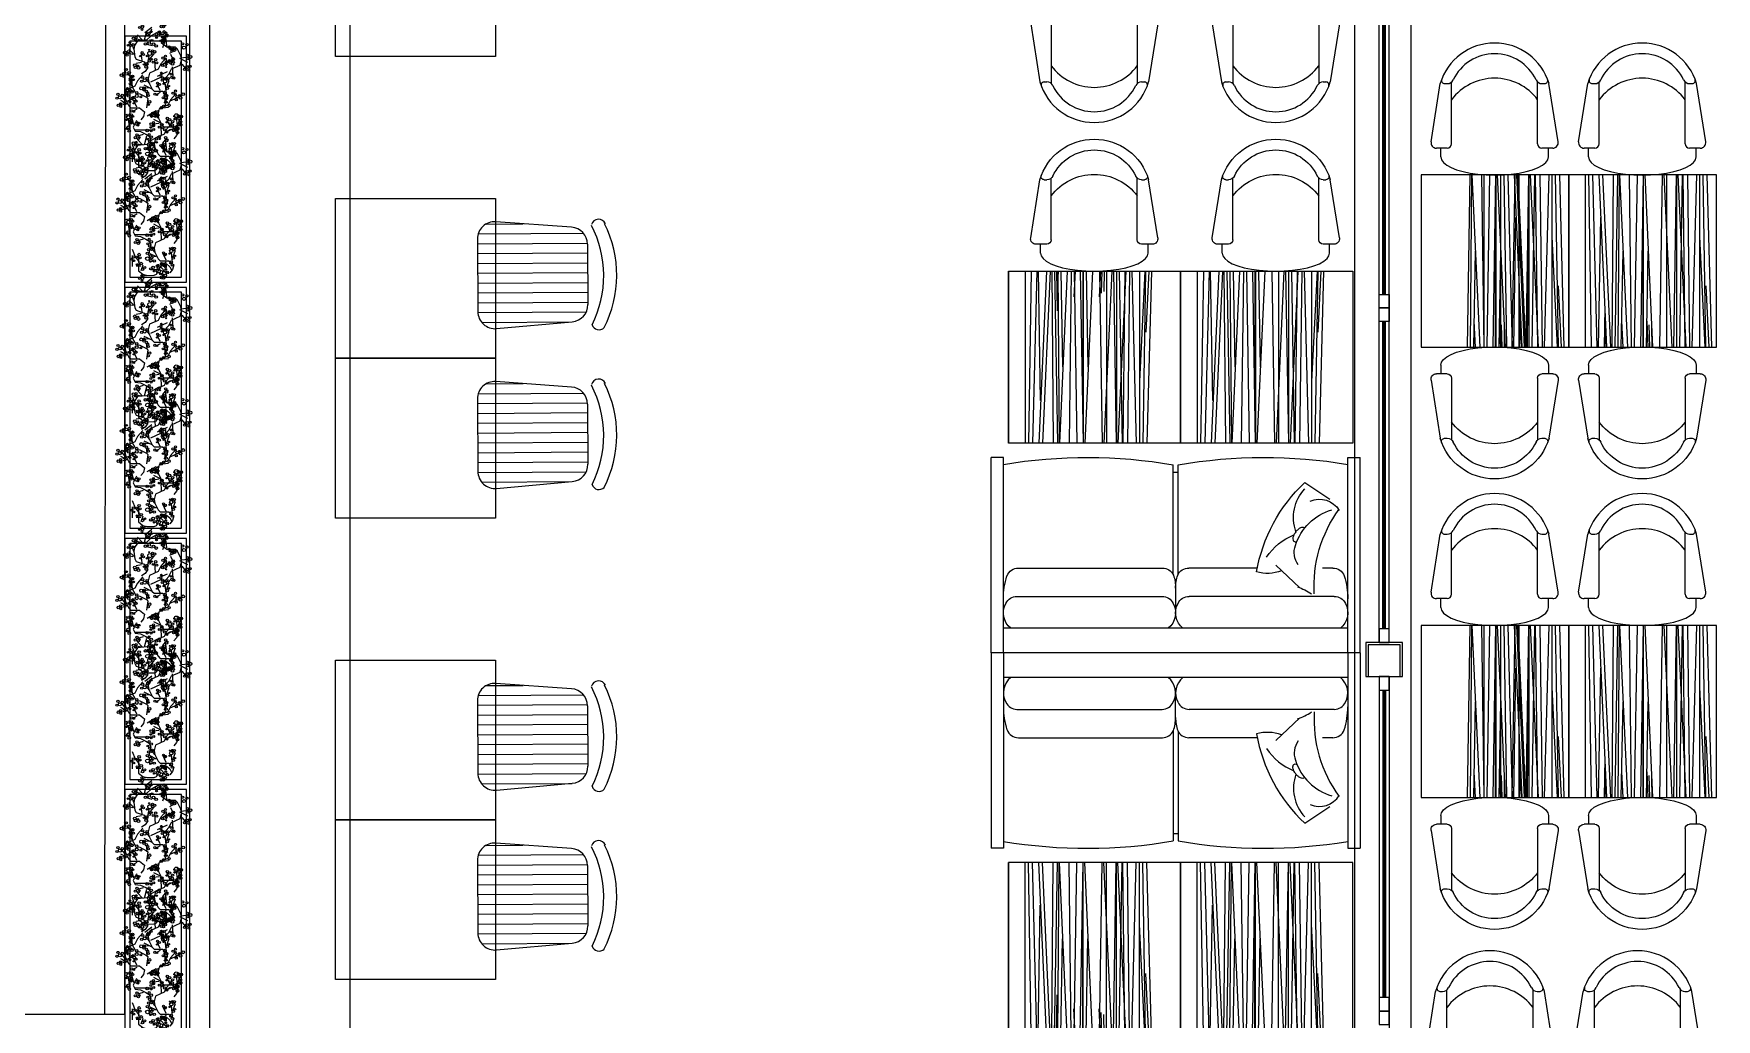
# Model space of a CAD drawing. Header units: millimetres. Extents: x 6517 to 10548, y -1828 to 1073.
# Drawn here: x 8269 to 8954, y 274 to 675 of the extents above; entities that cross this region are included whole.
import ezdxf

# ---------------------------------------------------------------- set-up
doc = ezdxf.new("R2010")
doc.units = ezdxf.units.MM
doc.layers.add('AHŞAP İNCE', color=7, linetype='Continuous', lineweight=9, true_color=0x433223)
for name, color, linetype in [('bougainvil', 7, 'Continuous'), ('Fitout_Tip_kesit$0$A_elev 5', 46, 'Continuous'), ('GOR020', 140, 'Continuous'), ('Kıtc-014 Elk Tes İşaretler', 1, 'Continuous'), ('S-HOLE', 136, 'Continuous')]:
    doc.layers.add(name, color=color, linetype=linetype)
doc.layers.add('TEFRIS', color=9, linetype='Continuous', lineweight=0)
doc.layers.add('TEFRIŞ', color=34, linetype='Continuous', lineweight=20)

# ---------------------------------------------------------------- blocks, each defined once
blk = doc.blocks.new('begonvil')
at = {"layer": 'bougainvil', "color": 106}
blk.add_line((14904.5, 22014.6), (14905.3, 22030.4), dxfattribs=at)
at = {"layer": 'bougainvil', "color": 232}
for points in [[(14842.5, 22058.9), (14842.1, 22065.2)], [(14837.9, 22049.1), (14835.8, 22053.4)], [(14848.2, 22059.2), (14852.6, 22062.5)], [(14907.4, 22053), (14895.4, 22052.2)], [(14821.2, 22045.7), (14831.2, 22046.4)], [(14862.7, 22031), (14859, 22040)], [(14873.8, 22044.4), (14863.8, 22043.7)], [(14870.7, 22038.8), (14864.1, 22036.2)], [(14872.5, 22038.7), (14874.6, 22034.5)], [(14884.9, 22043.7), (14881.3, 22042.1)], [(14886.2, 22045.4), (14886.5, 22040.1)], [(14892, 22027.8), (14891.3, 22036.7)], [(14895.2, 22036.1), (14891.5, 22033.4)], [(14903.7, 22046.2), (14895.7, 22043.1)], [(14905.8, 22046.1), (14908.4, 22041.1)], [(14931.8, 22046.8), (14921.8, 22046.2)], [(14928.7, 22041.2), (14922.1, 22038.6)], [(14939.8, 22040.7), (14933.6, 22035.2)], [(14940.6, 22043.3), (14936.8, 22034)], [(14950.2, 22039.7), (14955.1, 22037.7)], [(14951.2, 22037.8), (14951, 22033.9)], [(14825.2, 22025.5), (14820.2, 22021.2)], [(14825.2, 22024.2), (14823.8, 22019.1)], [(14843.3, 22024.1), (14836.2, 22023.8)], [(14845, 22023.4), (14845.6, 22018.7)], [(14864, 22030), (14859.6, 22026.7)], [(14876.1, 22026.9), (14871.4, 22026.5)], [(14921, 22031.5), (14917.3, 22028.7)], [(14925, 22032.4), (14925.4, 22026)], [(14931.9, 22020.2), (14936.8, 22018.2)], [(14832.9, 22017.4), (14828.6, 22016)], [(14854, 22009.8), (14850.4, 22008.2)], [(14857.8, 22013.7), (14854.1, 22010.4)], [(14855.3, 22011.5), (14855.6, 22006.2)], [(14870.8, 22015.4), (14867, 22010.3)], [(14869, 22012.3), (14871.7, 22008.7)], [(14877.9, 22007.2), (14873.5, 22003.9)], [(14884.5, 22017.4), (14877.9, 22014.8)], [(14881.6, 22007.9), (14881.9, 22002.6)], [(14886.3, 22017.3), (14888.4, 22013.1)], [(14899.6, 22013.9), (14892.4, 22012.5)], [(14904.3, 22010), (14894.2, 22009.4)], [(14932.9, 22018.3), (14932.7, 22014.4)]]:
    blk.add_lwpolyline(points, dxfattribs=at)
at = {"layer": 'bougainvil', "color": 106}
for points in [[(14843, 22057.4), (14846.9, 22064.3)], [(14861.7, 22042.4), (14856.7, 22047.4), (14852.1, 22049.9), (14849, 22057.8), (14844.3, 22059.1), (14840.8, 22058.8), (14834.7, 22056.1), (14832.9, 22054.5), (14832.5, 22046.8), (14828.7, 22042.3), (14824.7, 22043.7), (14821.9, 22046.2)], [(14848.3, 22040.3), (14844.6, 22049.3)], [(14850.1, 22050.5), (14858.3, 22050.7)], [(14874.3, 22052.5), (14879.3, 22047.5), (14883.9, 22044.9), (14887, 22037.1), (14891.7, 22035.7), (14895.2, 22036.1), (14901.2, 22038.7), (14903.1, 22040.4), (14903.5, 22048), (14907.2, 22052.6), (14911.3, 22051.2), (14914.1, 22048.7)], [(14880.4, 22047.3), (14876.8, 22056.3)], [(14901.1, 22053.3), (14893.5, 22056.5)], [(14907.7, 22042.5), (14903.3, 22053.3)], [(14926.5, 22047.1), (14920.2, 22049.8)], [(14818.4, 22039.7), (14821.6, 22033.3), (14825.1, 22029.4), (14825.5, 22021), (14829.5, 22018.2), (14832.9, 22017.4), (14839.5, 22017.9), (14841.8, 22018.9), (14844.6, 22026), (14849.6, 22029), (14853, 22026.4), (14854.9, 22023.1)], [(14826.5, 22045.5), (14832.8, 22042.8)], [(14842.1, 22045.4), (14847.1, 22040.5), (14851.7, 22037.9), (14854.8, 22030.1), (14859.5, 22028.7), (14863, 22029.1), (14869.1, 22031.7), (14870.9, 22033.4), (14871.3, 22041), (14875.1, 22045.5), (14879.1, 22044.1), (14881.9, 22041.6)], [(14852.5, 22035.7), (14844.3, 22035.5)], [(14854.4, 22046), (14858, 22036.9)], [(14868.5, 22044.7), (14862.2, 22047.3)], [(14884.7, 22042.8), (14876.4, 22042.6)], [(14892.5, 22026), (14888.3, 22034.5)], [(14899.5, 22037.6), (14896.2, 22031.9)], [(14900.1, 22047.9), (14905.1, 22042.9), (14909.7, 22040.3), (14912.8, 22032.5), (14917.5, 22031.1), (14921, 22031.5), (14927, 22034.1), (14928.9, 22035.8), (14929.3, 22043.4), (14933.1, 22047.9), (14937.1, 22046.5), (14939.9, 22044)], [(14910.5, 22038.1), (14902.3, 22038)], [(14917.4, 22011.4), (14924.1, 22013.8), (14928.4, 22016.8), (14936.8, 22016.2), (14940, 22019.9), (14941.2, 22023.2), (14941.4, 22029.8), (14940.7, 22032.1), (14934, 22035.8), (14931.6, 22041.1), (14934.6, 22044.2), (14938, 22045.7)], [(14937, 22035.5), (14936.4, 22027)], [(14938, 22037.3), (14943.7, 22037.5)], [(14825.1, 22027.1), (14817.3, 22029.6)], [(14848.1, 22028.4), (14838.4, 22031)], [(14855.9, 22024.1), (14861, 22019.1), (14865.6, 22016.5), (14868.7, 22008.7), (14873.4, 22007.3), (14876.9, 22007.7), (14882.9, 22010.3), (14884.7, 22012), (14885.1, 22019.6), (14888.9, 22024.1), (14893, 22022.8), (14895.8, 22020.3)], [(14856.1, 22015), (14859.5, 22013.6), (14864.2, 22013.4), (14872.1, 22017.1), (14872.8, 22020.6), (14876.1, 22026.3), (14877.3, 22027.4)], [(14869.1, 22031.8), (14865.3, 22024.9)], [(14877.3, 22027.4), (14885.5, 22025.8)], [(14896.2, 22016.4), (14901.9, 22013.2), (14905.5, 22014.8), (14906.3, 22019.4), (14908.9, 22024), (14910.8, 22026.9), (14914.4, 22028.4), (14918.5, 22027), (14921.4, 22026.3)], [(14909, 22021.8), (14910.5, 22015.8)], [(14925.3, 22032.9), (14922.1, 22027.2)], [(14837.4, 22017.4), (14832.5, 22013)], [(14837.5, 22016.1), (14836.1, 22010.9)], [(14866.4, 22014.3), (14858.1, 22014.2)], [(14880.1, 22005.1), (14875.8, 22015.9)], [(14881.2, 22009.2), (14877.9, 22003.4)], [(14932.8, 22010.9), (14923, 22011.4)], [(14931.8, 22016.9), (14923.6, 22016.7)]]:
    blk.add_lwpolyline(points, dxfattribs=at)
at = {"layer": 'bougainvil', "color": 222}
for points in [[(14838.8, 22049.7), (14846.7, 22052.8)], [(14830.8, 22033.9), (14829.3, 22028.7)], [(14843.2, 22030.3), (14838.1, 22034.9)], [(14899.9, 22036.4), (14900.3, 22031.1)], [(14930.5, 22041.1), (14932.6, 22036.9)], [(14829, 22032.7), (14825.1, 22032.4)], [(14867.8, 22029.3), (14868.1, 22024)], [(14941.2, 22023.2), (14942.1, 22018.7)], [(14944.2, 22027.5), (14948.7, 22021.1)], [(14945.7, 22027.4), (14951.7, 22025)]]:
    blk.add_lwpolyline(points, dxfattribs=at)
at = {"layer": 'bougainvil', "color": 7}
blk.add_lwpolyline([(14899, 22010.3), (14892.7, 22013)], dxfattribs=at)
at = {"layer": 'bougainvil', "color": 232}
for centre, radius in [((14831.3, 22064.7), 0.986), ((14833.8, 22061.9), 1.36), ((14840.6, 22064.7), 0.986), ((14843.8, 22064.7), 0.986), ((14851.2, 22063.6), 1.36), ((14821.6, 22047.8), 0.636), ((14830.3, 22060.9), 0.986), ((14832.4, 22048.6), 1.03), ((14833.3, 22051.1), 0.899), ((14834.2, 22049.3), 0.623), ((14836.3, 22051.1), 0.986), ((14856.6, 22049.2), 0.822), ((14859.5, 22050), 1.14), ((14860.2, 22051.4), 0.986), ((14871.9, 22052.4), 0.986), ((14873.6, 22050.1), 0.986), ((14875, 22059.1), 1.28), ((14874.7, 22052), 0.986), ((14875.9, 22055.8), 0.748), ((14876.9, 22053.6), 1.08), ((14878, 22056.6), 1.23), ((14879.8, 22052.7), 0.898), ((14893.9, 22052), 1.81), ((14894.1, 22053.8), 1.08), ((14894.6, 22056.2), 1.27), ((14894.2, 22050.2), 0.568), ((14896.5, 22054.7), 1.4), ((14896.7, 22050.4), 0.748), ((14899, 22048.4), 0.986), ((14899.5, 22055.8), 0.763), ((14901.8, 22053.9), 1.21), ((14902.1, 22055.2), 1.28), ((14901.8, 22048.1), 0.986), ((14903, 22051.8), 0.748), ((14904.1, 22049.7), 1.08), ((14906.9, 22048.8), 0.898), ((14906.9, 22050.5), 0.763), ((14908.9, 22052.3), 1.2), ((14918.5, 22049.2), 0.882), ((14919.8, 22048.1), 0.974), ((14925.2, 22049.2), 0.636), ((14927.1, 22047.6), 1.01), ((14818.8, 22040.9), 1.03), ((14819.9, 22046.3), 0.997), ((14822.6, 22047), 1.07), ((14825.9, 22045), 1.01), ((14825.8, 22034), 0.822), ((14826.7, 22041.8), 0.882), ((14827.1, 22043.5), 0.748), ((14843.1, 22036.2), 1.14), ((14842.6, 22032.8), 0.636), ((14845.2, 22033.9), 0.822), ((14846, 22037.1), 0.822), ((14847.8, 22044.2), 1.51), ((14848.6, 22042.2), 0.974), ((14850.2, 22045.3), 0.394), ((14855.1, 22040.7), 0.748), ((14857.4, 22040), 0.899), ((14859.3, 22041.3), 0.822), ((14860.1, 22045), 0.748), ((14860.2, 22042.9), 0.822), ((14860.5, 22046.7), 0.882), ((14860.3, 22042.5), 0.394), ((14861.6, 22041), 0.822), ((14862.6, 22043.6), 1.51), ((14864, 22036.8), 0.836), ((14864.9, 22042.3), 0.623), ((14865.2, 22038.5), 0.899), ((14866.9, 22036.2), 0.514), ((14867.2, 22046.8), 0.636), ((14869.1, 22045.2), 1.01), ((14873.7, 22033.9), 1.01), ((14874.3, 22035.9), 0.705), ((14877.3, 22041), 0.822), ((14884.3, 22046), 1.14), ((14884.8, 22041), 0.822), ((14886.2, 22039), 1.14), ((14889.2, 22035.8), 0.822), ((14890.4, 22033.4), 0.822), ((14891.3, 22034.2), 0.822), ((14892.7, 22032.4), 1.14), ((14892.4, 22035.9), 0.822), ((14893.6, 22033.5), 0.822), ((14895.6, 22043.9), 1), ((14897, 22045.9), 1.08), ((14899.1, 22043.1), 0.617), ((14900.7, 22046.1), 0.986), ((14901.1, 22038.7), 1.14), ((14903.2, 22036.4), 0.822), ((14904, 22039.5), 0.822), ((14905.8, 22041), 1.01), ((14908, 22042.8), 0.846), ((14918.2, 22044.9), 0.394), ((14920.6, 22046.1), 1.51), ((14922.9, 22044.7), 0.623), ((14930.4, 22045.6), 1.07), ((14931.3, 22044.8), 0.636), ((14932.7, 22033.9), 0.748), ((14933.1, 22046.3), 0.997), ((14933.4, 22033), 1.06), ((14935.2, 22033.9), 1.17), ((14937.8, 22033.7), 1.81), ((14939.5, 22041.6), 1.21), ((14940.5, 22035.5), 0.748), ((14942.1, 22039.6), 1.21), ((14942, 22037.8), 0.846), ((14943.8, 22036.2), 1.21), ((14944.2, 22038), 1.06), ((14948.8, 22038.3), 1.14), ((14949.5, 22034.8), 0.822), ((14953.5, 22036.6), 0.822), ((14956, 22037), 1.14), ((14822.6, 22020), 0.822), ((14823.2, 22017.6), 1.14), ((14825.1, 22019.2), 0.822), ((14834.2, 22030.9), 0.473), ((14836.1, 22024.6), 1), ((14838, 22025.6), 0.899), ((14839.4, 22028.8), 0.748), ((14839.2, 22022.7), 0.617), ((14843.9, 22030.6), 1.01), ((14846.4, 22028), 1.28), ((14847.1, 22017.6), 1.21), ((14846.8, 22025.7), 0.636), ((14847.9, 22020), 0.846), ((14849, 22027.5), 1.2), ((14849, 22018), 1.06), ((14849.6, 22020.6), 1.21), ((14858.3, 22024), 0.986), ((14859.3, 22027.8), 0.986), ((14861, 22025.6), 1.36), ((14861.6, 22022.9), 0.986), ((14871.6, 22017.9), 1.14), ((14872.4, 22027.7), 0.822), ((14874.5, 22017.8), 1.28), ((14898.6, 22018.8), 0.822), ((14911.3, 22018.2), 0.822), ((14913.2, 22025.7), 0.822), ((14915.2, 22027.2), 0.986), ((14917.1, 22029.6), 0.822), ((14917.9, 22028.8), 1.36), ((14918.5, 22026.1), 0.986), ((14922.4, 22017.4), 1.14), ((14930.5, 22018.8), 1.14), ((14934.4, 22029.3), 1.08), ((14934.2, 22021.9), 0.822), ((14935.6, 22019.9), 1.14), ((14935.6, 22027.1), 1), ((14937.9, 22030), 0.617), ((14826.8, 22014.2), 0.822), ((14828.6, 22016.9), 0.822), ((14829.3, 22014.7), 1.14), ((14850.5, 22010), 0.822), ((14853.5, 22012.1), 1.14), ((14853.9, 22007.1), 0.822), ((14855.3, 22005.1), 1.14), ((14856.9, 22014.9), 1.14), ((14856.6, 22007.2), 0.822), ((14859.9, 22015.7), 0.822), ((14863.5, 22012.5), 0.822), ((14867.3, 22009.8), 0.822), ((14869.1, 22009.4), 1.36), ((14870.9, 22013.8), 0.986), ((14871.5, 22011.1), 0.986), ((14873.1, 22008.8), 0.986), ((14874.2, 22010.7), 0.986), ((14876.5, 22012.3), 1.08), ((14879.3, 22011.4), 0.898), ((14880.8, 22014.8), 0.514), ((14887.5, 22012.6), 1.01), ((14888.1, 22014.5), 0.705), ((14890.6, 22010.7), 0.748), ((14890.9, 22012.4), 0.882), ((14890.7, 22008.2), 0.394), ((14892.4, 22013.5), 0.822), ((14895.3, 22007.9), 0.623), ((14897.2, 22011.8), 0.822), ((14898.1, 22011.2), 1.21), ((14898, 22016.6), 0.822), ((14899.1, 22016.3), 1.36), ((14900.4, 22017.4), 0.822), ((14902, 22008.7), 1.28), ((14903.1, 22007.8), 0.763), ((14905.2, 22009.6), 1.2), ((14909.1, 22016.3), 0.986), ((14911.5, 22014.6), 0.986), ((14912.3, 22017.3), 0.986), ((14924.2, 22012.5), 1.03), ((14926, 22010.7), 0.899), ((14927.7, 22012.5), 0.748), ((14931.2, 22015.2), 0.822)]:
    blk.add_circle(centre, radius, dxfattribs=at)
at = {"layer": 'bougainvil', "color": 222}
for centre, radius in [((14842.2, 22067.2), 1.36), ((14850.6, 22066.3), 0.986), ((14853.9, 22065.2), 0.986), ((14843.4, 22051.8), 1.28), ((14843.3, 22052), 0.74), ((14844.3, 22048.5), 0.748), ((14845.4, 22050), 1.08), ((14846.4, 22049.3), 1.23), ((14847.6, 22051.1), 1.2), ((14852.9, 22061.4), 0.986), ((14820.5, 22038.1), 1.07), ((14820.7, 22041), 0.623), ((14823.6, 22038), 0.748), ((14829.2, 22035), 1.14), ((14830.9, 22037.3), 1.07), ((14835.1, 22033.8), 0.898), ((14836.1, 22035.6), 1.06), ((14837.2, 22033.9), 1.17), ((14840.4, 22045.1), 0.986), ((14842, 22042.8), 0.986), ((14843.1, 22044.8), 0.986), ((14845.4, 22046.4), 1.08), ((14845.8, 22045.5), 0.748), ((14847.5, 22045.5), 0.748), ((14872.4, 22043.1), 1.07), ((14873.4, 22042.3), 0.636), ((14875.1, 22043.9), 0.997), ((14875.3, 22043.3), 1.14), ((14878.2, 22044.1), 0.822), ((14881.4, 22043.9), 0.822), ((14918.1, 22047.4), 0.748), ((14921.9, 22039.2), 0.836), ((14923.2, 22040.9), 0.899), ((14924, 22040.6), 0.617), ((14931.8, 22037.3), 1.28), ((14932.1, 22037.9), 1.21), ((14933.2, 22039.5), 1.28), ((14933, 22040.4), 0.997), ((14932.8, 22040.3), 0.846), ((14934.5, 22040.2), 0.763), ((14936.8, 22040.4), 0.763), ((14828.1, 22030.2), 0.822), ((14828.7, 22027.8), 1.14), ((14837.3, 22031.3), 1.81), ((14867.9, 22022.1), 1.36), ((14867.9, 22024.6), 1.18), ((14869.4, 22024.6), 0.986), ((14870.7, 22026.6), 0.986), ((14874.5, 22028.2), 0.822), ((14875.4, 22021.5), 0.822), ((14880.3, 22029), 1.14), ((14882.7, 22027.9), 0.822), ((14890.4, 22031.1), 0.822), ((14893, 22030.1), 1.14), ((14893.2, 22030.2), 0.822), ((14898.8, 22031.5), 0.822), ((14900.2, 22029.4), 1.14), ((14901.5, 22031.5), 0.822), ((14901.8, 22031.2), 0.822), ((14903, 22028.8), 0.822), ((14905, 22031.3), 0.822), ((14905.6, 22025.5), 1.14), ((14906.2, 22028.9), 0.822), ((14909.2, 22027.1), 0.822), ((14911.6, 22028.8), 1.14), ((14921.7, 22024.8), 0.986), ((14922.8, 22026.8), 0.986), ((14924.4, 22027.6), 1.18), ((14925.8, 22028.4), 1.08), ((14926.4, 22024.6), 1.63), ((14928.2, 22027.6), 1.18), ((14928.7, 22030.6), 0.986), ((14929.1, 22027), 0.568), ((14941.2, 22018.8), 0.822), ((14943.5, 22019.3), 1.14), ((14945.7, 22018.8), 0.822), ((14948, 22026.9), 0.822), ((14949.4, 22024.8), 1.14), ((14950.4, 22023.7), 0.986), ((14829.1, 22012.4), 0.822), ((14834.7, 22012.3), 0.986), ((14835.5, 22009.4), 1.36), ((14837.7, 22011.2), 0.986), ((14873.2, 22005), 0.986), ((14874.9, 22002.8), 1.36), ((14875.4, 22014.5), 0.748), ((14877.5, 22015.3), 1.23), ((14879, 22016.6), 1), ((14879, 22017.1), 0.899), ((14880.5, 22003.1), 0.822), ((14883.1, 22003.1), 0.822), ((14943.7, 22016.7), 0.822), ((14872.2, 22001.2), 0.986), ((14875.5, 22000.1), 0.986), ((14881.9, 22001), 1.14)]:
    blk.add_circle(centre, radius, dxfattribs=at)
at = {"layer": 'bougainvil', "color": 7}
for centre, radius in [((14833.5, 22051.5), 0.986), ((14834.6, 22053.5), 0.986), ((14834.7, 22050.9), 0.846), ((14835.4, 22053.3), 1.21), ((14905.1, 22052.6), 1.23), ((14905.7, 22051.4), 1.28), ((14827.8, 22043.4), 0.636), ((14861.8, 22045.7), 0.974), ((14859, 22012.6), 0.822), ((14860.1, 22012.7), 0.822), ((14872.3, 22008.8), 0.986), ((14892.2, 22011.3), 0.974), ((14893, 22009.3), 1.51), ((14893.9, 22011.7), 0.822), ((14897.7, 22012.4), 0.636)]:
    blk.add_circle(centre, radius, dxfattribs=at)
at = {"layer": 'bougainvil', "color": 106}
for centre in [(14925.3, 22018.3), (14924.5, 22015.1)]:
    blk.add_circle(centre, 0.822, dxfattribs=at)
blk = doc.blocks.new('*X25')
at = {"color": 0}
for p, q in [((-24, -24.4), (-24, 18.42)), ((-20, -24.73), (-20, 20.05)), ((-16, -24.73), (-16, 20.06)), ((-12, -24.73), (-12, 20.06)), ((-8, -24.73), (-8, 20.06)), ((-4, -24.73), (-4, 20.06)), ((0, -24.73), (0, 20.06)), ((4, -24.73), (4, 20.06)), ((8, -24.72), (8, 19.4)), ((12, -23.17), (12, 13.54)), ((-28, -21.14), (-28, -6.05))]:
    blk.add_line(p, q, dxfattribs=at)
blk = doc.blocks.new('S2')
at = {"layer": 'TEFRIŞ'}
for p, q in [((-12.35, 44.79), (12.16, 44.79)), ((-19.33, 38.34), (-21.72, 7.54)), ((21.71, 7.58), (19.14, 38.38)), ((-14.74, 0), (14.74, 0))]:
    blk.add_line(p, q, dxfattribs=at)
for centre, radius, start, end in [((0.09, 10.21), 46.39, 62.35668, 116.53896), ((-19.44, 49.33), 3.04, 113.11379, 252.94688), ((0.19, 7.04), 44.27, 62.82318, 117.17682), ((19.52, 49.24), 2.95, 287.59792, 44.6483), ((-12.35, 37.79), 7, 90, 175.55703), ((12.16, 37.79), 7, 4.78321, 90), ((-14.74, 7), 7, 175.55703, 270), ((14.74, 7), 7, 270, 4.78321)]:
    blk.add_arc(centre, radius, start, end, dxfattribs=at)
blk.add_blockref('*X25', (7.15, 24.73), dxfattribs=at)
blk = doc.blocks.new('dh')
at = {"color": 251}
for p, q in [((687470.71, -112981.58), (687466.33, -112981.58)), ((687468.08, -112978.01), (687468.08, -112981.58)), ((687513.58, -112981.58), (687509.21, -112981.58)), ((687511.83, -112978.01), (687511.83, -112981.58)), ((687544.54, -112981.58), (687540.16, -112981.58)), ((687541.91, -112978.01), (687541.91, -112981.58)), ((687587.41, -112981.58), (687583.04, -112981.58)), ((687585.66, -112978.01), (687585.66, -112981.58)), ((687464.12, -112984.17), (687467.85, -113007.83)), ((687472.46, -112983.33), (687472.46, -113008.49)), ((687507.46, -112983.33), (687507.46, -113008.49)), ((687515.8, -112984.17), (687512.07, -113007.83)), ((687537.95, -112984.17), (687541.68, -113007.83)), ((687546.29, -112983.33), (687546.29, -113008.49)), ((687581.29, -112983.33), (687581.29, -113008.49)), ((687469.6, -113007.83), (687470.71, -113007.83)), ((687509.21, -113007.83), (687510.32, -113007.83)), ((687543.43, -113007.83), (687544.54, -113007.83)), ((687583.04, -113007.83), (687584.15, -113007.83))]:
    blk.add_line(p, q, dxfattribs=at)
blk.add_line((687589.63, -112984.17), (687585.9, -113007.83))
for points in [[(687468.08, -112978.01), (687468.35, -112976.86), (687469.15, -112975.73), (687470.47, -112974.66), (687472.26, -112973.68), (687474.49, -112972.8), (687477.1, -112972.05), (687480.03, -112971.44), (687483.2, -112971), (687486.54, -112970.73), (687489.96, -112970.64), (687493.38, -112970.73), (687496.72, -112971), (687499.89, -112971.44), (687502.82, -112972.05), (687505.43, -112972.8), (687507.66, -112973.68), (687509.45, -112974.66), (687510.76, -112975.73), (687511.56, -112976.86), (687511.83, -112978.01)], [(687541.91, -112978.01), (687542.18, -112976.86), (687542.98, -112975.73), (687544.3, -112974.66), (687546.09, -112973.68), (687548.32, -112972.8), (687550.93, -112972.05), (687553.86, -112971.44), (687557.03, -112971), (687560.37, -112970.73), (687563.79, -112970.64), (687567.21, -112970.73), (687570.55, -112971), (687573.72, -112971.44), (687576.65, -112972.05), (687579.26, -112972.8), (687581.49, -112973.68), (687583.28, -112974.66), (687584.59, -112975.73), (687585.39, -112976.86), (687585.66, -112978.01)]]:
    blk.add_lwpolyline(points, dxfattribs=at)
for centre, radius, start, end in [((687466.33, -112983.82), 2.24, 90, 188.95887), ((687470.71, -112983.33), 1.75, 0, 90), ((687509.21, -112983.33), 1.75, 90, 180), ((687513.58, -112983.82), 2.24, 351.04113, 90), ((687540.16, -112983.82), 2.24, 90, 188.95887), ((687544.54, -112983.33), 1.75, 0, 90), ((687583.04, -112983.33), 1.75, 90, 180), ((687489.96, -112988.14), 21.88, 216.8699, 323.1301), ((687563.79, -112988.14), 21.88, 216.8699, 323.1301), ((687489.96, -113001.26), 23.07, 196.53027, 343.46973), ((687469.6, -113009.08), 1.25, 90, 201.00184), ((687470.71, -113010.48), 2.65, 25.57811, 90), ((687489.96, -113001.26), 18.69, 205.57811, 334.42189), ((687509.21, -113010.48), 2.65, 90, 154.42189), ((687510.32, -113009.08), 1.25, 338.99816, 90), ((687563.79, -113001.26), 23.07, 196.53027, 343.46973), ((687543.43, -113009.08), 1.25, 90, 201.00184), ((687544.54, -113010.48), 2.65, 25.57811, 90), ((687563.79, -113001.26), 18.69, 205.57811, 334.42189), ((687583.04, -113010.48), 2.65, 90, 154.42189), ((687584.15, -113009.08), 1.25, 338.99816, 90)]:
    blk.add_arc(centre, radius, start, end, dxfattribs=at)
blk.add_arc((687587.41, -112983.82), 2.24, 351.04113, 90)
at = {"layer": 'AHŞAP İNCE'}
for p, q in [((687461.83, -112970.68), (687461.83, -112900.68)), ((687464.32, -112970.68), (687463.19, -112900.68)), ((687466.66, -112970.68), (687464.88, -112900.68)), ((687470.6, -112970.68), (687467.43, -112900.68)), ((687472.1, -112970.68), (687468.93, -112900.68)), ((687472.68, -112970.68), (687473.28, -112900.68)), ((687473.86, -112970.68), (687475.03, -112900.68)), ((687475.09, -112970.68), (687475.69, -112900.68)), ((687479, -112970.68), (687475.83, -112900.68)), ((687480.6, -112970.68), (687479.7, -112900.68)), ((687481.82, -112970.68), (687482.94, -112900.68)), ((687484.29, -112970.68), (687485.42, -112900.68)), ((687485.49, -112970.68), (687485.49, -112900.68)), ((687489.28, -112970.68), (687486.11, -112900.68)), ((687492.09, -112970.68), (687493.22, -112900.68)), ((687497.08, -112970.68), (687493.91, -112900.68)), ((687494.89, -112970.68), (687494.89, -112900.68)), ((687497.74, -112970.68), (687498.87, -112900.68)), ((687498.94, -112970.68), (687498.94, -112900.68)), ((687502.73, -112970.68), (687499.56, -112900.68)), ((687500.15, -112970.68), (687501.28, -112900.68)), ((687502.44, -112970.68), (687501.54, -112900.68)), ((687504.32, -112970.68), (687503.42, -112900.68)), ((687505.26, -112970.68), (687507.05, -112900.68)), ((687508.33, -112970.68), (687508.33, -112900.68)), ((687510.83, -112970.68), (687509.69, -112900.68)), ((687513.17, -112970.68), (687511.39, -112900.68)), ((687531.83, -112970.68), (687531.83, -112900.68)), ((687534.32, -112970.68), (687533.19, -112900.68)), ((687536.66, -112970.68), (687534.88, -112900.68)), ((687540.6, -112970.68), (687537.43, -112900.68)), ((687542.1, -112970.68), (687538.93, -112900.68)), ((687542.68, -112970.68), (687543.28, -112900.68)), ((687543.86, -112970.68), (687545.03, -112900.68)), ((687545.09, -112970.68), (687545.69, -112900.68)), ((687549, -112970.68), (687545.83, -112900.68)), ((687550.6, -112970.68), (687549.7, -112900.68)), ((687551.82, -112970.68), (687552.94, -112900.68)), ((687554.29, -112970.68), (687555.42, -112900.68)), ((687555.49, -112970.68), (687555.49, -112900.68)), ((687559.28, -112970.68), (687556.11, -112900.68)), ((687562.09, -112970.68), (687563.22, -112900.68)), ((687567.08, -112970.68), (687563.91, -112900.68)), ((687564.89, -112970.68), (687564.89, -112900.68)), ((687567.74, -112970.68), (687568.87, -112900.68)), ((687568.94, -112970.68), (687568.94, -112900.68)), ((687572.73, -112970.68), (687569.56, -112900.68)), ((687570.15, -112970.68), (687571.28, -112900.68)), ((687572.44, -112970.68), (687571.54, -112900.68)), ((687574.32, -112970.68), (687573.42, -112900.68)), ((687575.26, -112970.68), (687577.05, -112900.68)), ((687578.33, -112970.68), (687578.33, -112900.68)), ((687580.83, -112970.68), (687579.69, -112900.68)), ((687583.17, -112970.68), (687581.39, -112900.68)), ((687467.12, -112970.68), (687468.03, -112918.01)), ((687485.31, -112970.68), (687485.31, -112915.31)), ((687537.12, -112970.68), (687538.03, -112918.01)), ((687555.31, -112970.68), (687555.31, -112915.31)), ((687510.53, -112970.68), (687508.33, -112925.74)), ((687580.53, -112970.68), (687578.33, -112925.74)), ((687476.43, -112970.68), (687477.1, -112931.71)), ((687486.7, -112970.68), (687487.38, -112931.71)), ((687546.43, -112970.68), (687547.1, -112931.71)), ((687556.7, -112970.68), (687557.38, -112931.71)), ((687512.1, -112970.68), (687510.89, -112945.81)), ((687582.1, -112970.68), (687580.89, -112945.81)), ((687474.57, -112970.68), (687474.85, -112954.48)), ((687475.26, -112970.68), (687474.75, -112960.21)), ((687482.17, -112970.68), (687481.66, -112960.21)), ((687492.44, -112970.68), (687491.93, -112960.21)), ((687493, -112970.68), (687492.75, -112961.69)), ((687494.04, -112970.68), (687493.92, -112962.41))]:
    blk.add_line(p, q, dxfattribs=at)
at = {"layer": 'S-HOLE', "color": 45}
blk.add_line((687455.06, -112970.68), (687455.06, -112900.68), dxfattribs=at)
at = {"layer": 'TEFRIS', "color": 251}
for p, q in [((687598.04, -112815.37), (687448.04, -112815.37)), ((687448.04, -112815.37), (687448.04, -112894.87)), ((687453.04, -112815.37), (687453.04, -112825.37)), ((687593.04, -112815.37), (687593.04, -112825.37)), ((687598.04, -112815.37), (687598.04, -112894.87)), ((687593.04, -112825.37), (687453.04, -112825.37)), ((687453.04, -112825.37), (687453.04, -112894.87)), ((687593.04, -112825.37), (687593.04, -112876.5)), ((687523.04, -112841.71), (687523.04, -112831.1)), ((687458.54, -112838.35), (687517.53, -112838.35)), ((687587.53, -112838.35), (687528.54, -112838.35)), ((687563.73, -112851.06), (687573.56, -112841.76)), ((687459.15, -112849.87), (687517.65, -112849.87)), ((687522.04, -112847.28), (687522.04, -112891.87)), ((687524.04, -112847.28), (687524.04, -112891.87)), ((687556.22, -112849.87), (687528.42, -112849.87)), ((687586.93, -112849.87), (687582.69, -112849.87)), ((687575.54, -112884.67), (687585.69, -112877.86)), ((687593.04, -112876.5), (687593.04, -112894.87)), ((687522.04, -112888.87), (687524.04, -112888.87)), ((687453.04, -112894.87), (687448.04, -112894.87)), ((687593.04, -112894.87), (687598.04, -112894.87))]:
    blk.add_line(p, q, dxfattribs=at)
for points in [[(687571.86, -112864.54, -0.050626), (687571.12, -112863.35, -0.064466), (687570.76, -112862.3, -0.103979), (687570.77, -112861.27, -0.175914), (687571.1, -112860.75, -0.175914), (687571.69, -112860.56, -0.068381), (687572.36, -112860.68, -0.064466)], [(687575.48, -112866.1, -0.053245), (687575.34, -112866.23, -0.175914), (687574.75, -112866.42, -0.103979), (687573.76, -112866.17, -0.064466), (687572.83, -112865.56, -0.050626), (687571.86, -112864.54, -0.050626)]]:
    blk.add_lwpolyline(points, format="xyb", dxfattribs=at)
for centre, radius, start, end in [((687461.09, -112831.63), 8.05, 128.89706, 208.58885), ((687514.98, -112831.63), 8.05, 331.41115, 51.10294), ((687531.09, -112831.63), 8.05, 128.89706, 208.58885), ((687584.98, -112831.63), 8.05, 331.41115, 51.10294), ((687483.32, -112837.42), 30.29, 179.87316, 197.79434), ((687458.54, -112833.35), 5, 205.32353, 270), ((687517.53, -112833.35), 5, 270, 334.67647), ((687528.54, -112833.35), 5, 205.32353, 270), ((687563.03, -112816.03), 27.9, 290.06325, 303.05891), ((687632.77, -112842.41), 53.46, 176.70496, 215.90238), ((687587.53, -112833.35), 5, 270, 334.67647), ((687562.75, -112837.42), 30.29, 342.20566, 0.12684), ((687505.86, -112841.62), 17.18, 341.74355, 359.729), ((687540.22, -112841.62), 17.18, 180.271, 198.25645), ((687459.15, -112844.87), 5, 201.15442, 270), ((687517.65, -112844.87), 5, 270, 334.70875), ((687528.42, -112844.87), 5, 205.29125, 270), ((687560.31, -112863.93), 16.24, 69.31171, 105.68655), ((687620.56, -112836.92), 65.63, 189.97187, 226.68989), ((687579.34, -112856.12), 8.11, 142.62101, 201.15008), ((687586.93, -112844.87), 5, 270, 338.84558), ((687579.93, -112841.2), 23.82, 213.30534, 248.2808), ((687592.53, -112852.66), 21.71, 197.10509, 254.01361), ((687587.89, -112870.44), 16.94, 160.08559, 223.45749), ((687581.45, -112868.27), 9.59, 246.8641, 328.07783), ((687487.04, -112689.2), 205.67, 260.48441, 279.79818), ((687559.04, -112689.2), 205.67, 260.20182, 279.51559)]:
    blk.add_arc(centre, radius, start, end, dxfattribs=at)
at = {"layer": 'TEFRIŞ', "ltscale": 25}
for points in [[(687455.06, -112900.68), (687455.06, -112970.68), (687525.06, -112970.68), (687525.06, -112900.68)], [(687525.06, -112900.68), (687525.06, -112970.68), (687595.06, -112970.68), (687595.06, -112900.68)]]:
    blk.add_lwpolyline(points, close=True, dxfattribs=at)
blk = doc.blocks.new('DFJK')
at = {"color": 22}
for p, q in [((916.55, 2852.5), (920.28, 2876.16)), ((922.03, 2876.16), (923.14, 2876.16)), ((924.89, 2851.66), (924.89, 2876.82)), ((959.89, 2851.66), (959.89, 2876.82)), ((961.64, 2876.16), (962.75, 2876.16)), ((968.23, 2852.5), (964.5, 2876.16)), ((923.14, 2849.91), (918.77, 2849.91)), ((920.52, 2846.34), (920.52, 2849.91)), ((966.02, 2849.91), (961.64, 2849.91)), ((964.27, 2846.34), (964.27, 2849.91))]:
    blk.add_line(p, q, dxfattribs=at)
blk.add_lwpolyline([(920.52, 2846.34), (920.79, 2845.19), (921.59, 2844.06), (922.9, 2843), (924.7, 2842.01), (926.93, 2841.13), (929.54, 2840.38), (932.46, 2839.77), (935.63, 2839.33), (938.97, 2839.06), (942.39, 2838.97), (945.82, 2839.06), (949.15, 2839.33), (952.32, 2839.77), (955.25, 2840.38), (957.86, 2841.13), (960.09, 2842.01), (961.88, 2843), (963.2, 2844.06), (964, 2845.19), (964.27, 2846.34)], dxfattribs=at)
for centre, radius, start, end in [((942.39, 2869.6), 23.07, 16.53027, 163.46973), ((942.39, 2869.6), 18.69, 25.57811, 154.42189), ((922.03, 2877.41), 1.25, 158.99816, 270), ((923.14, 2878.81), 2.65, 270, 334.42189), ((942.39, 2856.47), 21.88, 36.8699, 143.1301), ((961.64, 2878.81), 2.65, 205.57811, 270), ((962.75, 2877.41), 1.25, 270, 21.00184), ((918.77, 2852.15), 2.24, 171.04113, 270), ((923.14, 2851.66), 1.75, 270, 0), ((961.64, 2851.66), 1.75, 180, 270), ((966.02, 2852.15), 2.24, 270, 8.95887)]:
    blk.add_arc(centre, radius, start, end, dxfattribs=at)

msp = doc.modelspace()

# ---------------------------------------------------------------- linework, layer by layer
at = {"color": 35, "linetype": 'ByBlock'}
for p, q in [((8341.17, 99.06), (8341.17, 844.85)), ((8298.43, 275.96), (8298.91, 778.05))]:
    msp.add_line(p, q, dxfattribs=at)
for p, q in [((8816.56, 563.29), (8816.56, 711.29)), ((8820.56, 563.29), (8820.56, 711.29)), ((8816.56, 427.21), (8816.56, 563.25)), ((8820.56, 427.21), (8820.56, 563.25)), ((8816.56, 413.26), (8816.56, 277.23)), ((8820.56, 413.26), (8820.56, 277.23)), ((8820.56, 277.18), (8820.56, 129.18))]:
    msp.add_line(p, q)
at = {"color": 4}
for p, q in [((8817.95, 568.78), (8817.95, 705.81)), ((8818.56, 568.78), (8818.56, 705.81)), ((8819.12, 568.76), (8819.12, 705.79)), ((8817.95, 432.7), (8817.95, 557.76)), ((8818.56, 432.7), (8818.56, 557.76)), ((8819.12, 432.68), (8819.12, 557.75)), ((8817.95, 407.77), (8817.95, 282.71)), ((8818.56, 407.77), (8818.56, 282.71)), ((8819.12, 407.79), (8819.12, 282.73))]:
    msp.add_line(p, q, dxfattribs=at)
at = {"color": 251, "linetype": 'ByBlock'}
for points in [[(8806.56, -471.74), (8829.56, -471.74), (8829.56, 858.8), (8806.56, 858.8)], [(8392.2, 730.52), (8457.2, 730.52), (8457.2, 665.52), (8392.2, 665.52)], [(8392.2, 607.77), (8457.2, 607.77), (8457.2, 542.77), (8392.2, 542.77)], [(8392.2, 542.77), (8457.2, 542.77), (8457.2, 477.77), (8392.2, 477.77)], [(8392.2, 420.03), (8457.2, 420.03), (8457.2, 355.03), (8392.2, 355.03)], [(8392.2, 355.03), (8457.2, 355.03), (8457.2, 290.03), (8392.2, 290.03)]]:
    msp.add_lwpolyline(points, close=True, dxfattribs=at)
at = {"color": 35, "linetype": 'ByBlock'}
for points in [[(8333.04, 844.85), (8398.04, 844.85), (8398.04, 99.06), (8333.04, 99.06)], [(8306.56, 778.05), (8241.56, 778.05), (8241.56, 275.96), (8306.56, 275.96)]]:
    msp.add_lwpolyline(points, close=True, dxfattribs=at)
for points in [[(8816.56, 563.25), (8816.56, 568.73), (8820.56, 568.73), (8820.56, 563.25)], [(8816.56, 563.25), (8816.56, 568.73), (8820.56, 568.73), (8820.56, 563.25)], [(8816.56, 557.76), (8816.56, 563.25), (8820.56, 563.25), (8820.56, 557.76)], [(8816.56, 432.7), (8816.56, 427.21), (8820.56, 427.21), (8820.56, 432.7)], [(8816.56, 413.31), (8816.56, 407.82), (8820.56, 407.82), (8820.56, 413.31)], [(8816.56, 413.31), (8816.56, 407.82), (8820.56, 407.82), (8820.56, 413.31)], [(8816.56, 282.71), (8816.56, 277.23), (8820.56, 277.23), (8820.56, 282.71)], [(8816.56, 277.23), (8816.56, 271.74), (8820.56, 271.74), (8820.56, 277.23)], [(8816.56, 277.23), (8816.56, 271.74), (8820.56, 271.74), (8820.56, 277.23)]]:
    msp.add_lwpolyline(points, close=True)
at = {"color": 0}
for points in [[(8811.06, 427.21), (8811.06, 413.26), (8826.06, 413.26), (8826.06, 427.21)], [(8812.06, 426.21), (8812.06, 413.26), (8825.06, 413.26), (8825.06, 426.21)]]:
    msp.add_lwpolyline(points, close=True, dxfattribs=at)
at = {"layer": 'AHŞAP İNCE'}
for p, q in [((8852.41, 547.35), (8853.58, 617.35)), ((8853.64, 547.35), (8854.25, 617.35)), ((8857.56, 547.35), (8854.39, 617.35)), ((8859.15, 547.35), (8858.25, 617.35)), ((8860.37, 547.35), (8861.5, 617.35)), ((8862.85, 547.35), (8863.97, 617.35)), ((8864.05, 547.35), (8864.05, 617.35)), ((8867.83, 547.35), (8864.66, 617.35)), ((8865.94, 547.35), (8865.94, 617.35)), ((8868.44, 547.35), (8867.3, 617.35)), ((8870.78, 547.35), (8869, 617.35)), ((8870.65, 547.35), (8871.77, 617.35)), ((8874.71, 547.35), (8871.54, 617.35)), ((8875.63, 547.35), (8872.46, 617.35)), ((8876.21, 547.35), (8873.04, 617.35)), ((8873.44, 547.35), (8873.44, 617.35)), ((8876.3, 547.35), (8877.42, 617.35)), ((8876.79, 547.35), (8877.4, 617.35)), ((8877.5, 547.35), (8877.5, 617.35)), ((8881.28, 547.35), (8878.11, 617.35)), ((8878.71, 547.35), (8879.83, 617.35)), ((8880.99, 547.35), (8880.09, 617.35)), ((8882.87, 547.35), (8881.98, 617.35)), ((8883.81, 547.35), (8885.61, 617.35)), ((8886.89, 547.35), (8886.89, 617.35)), ((8889.38, 547.35), (8888.25, 617.35)), ((8891.72, 547.35), (8889.94, 617.35)), ((8900.39, 547.35), (8900.39, 617.35)), ((8902.88, 547.35), (8901.74, 617.35)), ((8905.22, 547.35), (8903.44, 617.35)), ((8909.15, 547.35), (8905.98, 617.35)), ((8910.65, 547.35), (8907.48, 617.35)), ((8911.23, 547.35), (8911.84, 617.35)), ((8912.41, 547.35), (8913.58, 617.35)), ((8913.64, 547.35), (8914.25, 617.35)), ((8917.56, 547.35), (8914.39, 617.35)), ((8919.15, 547.35), (8918.25, 617.35)), ((8920.37, 547.35), (8921.5, 617.35)), ((8922.85, 547.35), (8923.97, 617.35)), ((8924.05, 547.35), (8924.05, 617.35)), ((8927.83, 547.35), (8924.66, 617.35)), ((8930.65, 547.35), (8931.77, 617.35)), ((8935.63, 547.35), (8932.46, 617.35)), ((8933.44, 547.35), (8933.44, 617.35)), ((8936.3, 547.35), (8937.42, 617.35)), ((8937.5, 547.35), (8937.5, 617.35)), ((8941.28, 547.35), (8938.11, 617.35)), ((8938.71, 547.35), (8939.83, 617.35)), ((8940.99, 547.35), (8940.09, 617.35)), ((8942.87, 547.35), (8941.98, 617.35)), ((8943.81, 547.35), (8945.61, 617.35)), ((8946.89, 547.35), (8946.89, 617.35)), ((8949.38, 547.35), (8948.25, 617.35)), ((8951.72, 547.35), (8949.94, 617.35)), ((8863.86, 547.35), (8863.86, 602.73)), ((8923.86, 547.35), (8923.86, 602.73)), ((8871.23, 547.35), (8872.14, 600.02)), ((8905.67, 547.35), (8906.58, 600.02)), ((8889.08, 547.35), (8886.89, 592.3)), ((8949.08, 547.35), (8946.89, 592.3)), ((8854.98, 547.35), (8855.66, 586.32)), ((8865.26, 547.35), (8865.93, 586.32)), ((8914.98, 547.35), (8915.66, 586.32)), ((8925.26, 547.35), (8925.93, 586.32)), ((8890.65, 547.35), (8889.44, 572.22)), ((8950.65, 547.35), (8949.44, 572.22)), ((8873.64, 547.35), (8873.92, 563.55)), ((8908.08, 547.35), (8908.36, 563.55)), ((8855.67, 547.35), (8855.16, 557.82)), ((8865.95, 547.35), (8865.44, 557.82)), ((8866.51, 547.35), (8866.26, 556.35)), ((8867.54, 547.35), (8867.43, 555.63)), ((8874.33, 547.35), (8873.82, 557.82)), ((8908.77, 547.35), (8908.26, 557.82)), ((8915.67, 547.35), (8915.16, 557.82)), ((8925.95, 547.35), (8925.44, 557.82)), ((8926.51, 547.35), (8926.26, 556.35)), ((8927.54, 547.35), (8927.43, 555.63)), ((8852.41, 364.1), (8853.58, 434.1)), ((8853.64, 364.1), (8854.25, 434.1)), ((8857.56, 364.1), (8854.39, 434.1)), ((8859.15, 364.1), (8858.25, 434.1)), ((8860.37, 364.1), (8861.5, 434.1)), ((8862.85, 364.1), (8863.97, 434.1)), ((8864.05, 364.1), (8864.05, 434.1)), ((8867.83, 364.1), (8864.66, 434.1)), ((8865.94, 364.1), (8865.94, 434.1)), ((8868.44, 364.1), (8867.3, 434.1)), ((8870.78, 364.1), (8869, 434.1)), ((8870.65, 364.1), (8871.77, 434.1)), ((8874.71, 364.1), (8871.54, 434.1)), ((8875.63, 364.1), (8872.46, 434.1)), ((8876.21, 364.1), (8873.04, 434.1)), ((8873.44, 364.1), (8873.44, 434.1)), ((8876.3, 364.1), (8877.42, 434.1)), ((8876.79, 364.1), (8877.4, 434.1)), ((8877.5, 364.1), (8877.5, 434.1)), ((8881.28, 364.1), (8878.11, 434.1)), ((8878.71, 364.1), (8879.83, 434.1)), ((8880.99, 364.1), (8880.09, 434.1)), ((8882.87, 364.1), (8881.98, 434.1)), ((8883.81, 364.1), (8885.61, 434.1)), ((8886.89, 364.1), (8886.89, 434.1)), ((8889.38, 364.1), (8888.25, 434.1)), ((8891.72, 364.1), (8889.94, 434.1)), ((8900.39, 364.1), (8900.39, 434.1)), ((8902.88, 364.1), (8901.74, 434.1)), ((8905.22, 364.1), (8903.44, 434.1)), ((8909.15, 364.1), (8905.98, 434.1)), ((8910.65, 364.1), (8907.48, 434.1)), ((8911.23, 364.1), (8911.84, 434.1)), ((8912.41, 364.1), (8913.58, 434.1)), ((8913.64, 364.1), (8914.25, 434.1)), ((8917.56, 364.1), (8914.39, 434.1)), ((8919.15, 364.1), (8918.25, 434.1)), ((8920.37, 364.1), (8921.5, 434.1)), ((8922.85, 364.1), (8923.97, 434.1)), ((8924.05, 364.1), (8924.05, 434.1)), ((8927.83, 364.1), (8924.66, 434.1)), ((8930.65, 364.1), (8931.77, 434.1)), ((8935.63, 364.1), (8932.46, 434.1)), ((8933.44, 364.1), (8933.44, 434.1)), ((8936.3, 364.1), (8937.42, 434.1)), ((8937.5, 364.1), (8937.5, 434.1)), ((8941.28, 364.1), (8938.11, 434.1)), ((8938.71, 364.1), (8939.83, 434.1)), ((8940.99, 364.1), (8940.09, 434.1)), ((8942.87, 364.1), (8941.98, 434.1)), ((8943.81, 364.1), (8945.61, 434.1)), ((8946.89, 364.1), (8946.89, 434.1)), ((8949.38, 364.1), (8948.25, 434.1)), ((8951.72, 364.1), (8949.94, 434.1)), ((8863.86, 364.1), (8863.86, 419.48)), ((8923.86, 364.1), (8923.86, 419.48)), ((8871.23, 364.1), (8872.14, 416.77)), ((8905.67, 364.1), (8906.58, 416.77)), ((8889.08, 364.1), (8886.89, 409.05)), ((8949.08, 364.1), (8946.89, 409.05)), ((8854.98, 364.1), (8855.66, 403.07)), ((8865.26, 364.1), (8865.93, 403.07)), ((8914.98, 364.1), (8915.66, 403.07)), ((8925.26, 364.1), (8925.93, 403.07)), ((8890.65, 364.1), (8889.44, 388.97)), ((8950.65, 364.1), (8949.44, 388.97)), ((8873.64, 364.1), (8873.92, 380.3)), ((8908.08, 364.1), (8908.36, 380.3)), ((8855.67, 364.1), (8855.16, 374.57)), ((8865.95, 364.1), (8865.44, 374.57)), ((8866.51, 364.1), (8866.26, 373.09)), ((8867.54, 364.1), (8867.43, 372.38)), ((8874.33, 364.1), (8873.82, 374.57)), ((8908.77, 364.1), (8908.26, 374.57)), ((8915.67, 364.1), (8915.16, 374.57)), ((8925.95, 364.1), (8925.44, 374.57)), ((8926.51, 364.1), (8926.26, 373.09)), ((8927.54, 364.1), (8927.43, 372.38))]:
    msp.add_line(p, q, dxfattribs=at)
at = {"layer": 'Fitout_Tip_kesit$0$A_elev 5'}
for points in [[(8306.56, 573.75), (8331.56, 573.75), (8331.56, 673.75), (8306.56, 673.75)], [(8308.56, 575.75), (8329.56, 575.75), (8329.56, 671.75), (8308.56, 671.75)], [(8306.56, 471.6), (8331.56, 471.6), (8331.56, 571.6), (8306.56, 571.6)], [(8308.56, 473.6), (8329.56, 473.6), (8329.56, 569.6), (8308.56, 569.6)], [(8306.56, 369.46), (8331.56, 369.46), (8331.56, 469.46), (8306.56, 469.46)], [(8308.56, 371.46), (8329.56, 371.46), (8329.56, 467.46), (8308.56, 467.46)], [(8306.56, 267.31), (8331.56, 267.31), (8331.56, 367.31), (8306.56, 367.31)], [(8308.56, 269.31), (8329.56, 269.31), (8329.56, 365.31), (8308.56, 365.31)]]:
    msp.add_lwpolyline(points, close=True, dxfattribs=at)
at = {"layer": 'S-HOLE', "color": 45}
for p, q in [((8859.17, 547.35), (8859.17, 617.35)), ((8893.61, 547.35), (8893.61, 617.35)), ((8859.17, 364.1), (8859.17, 434.1)), ((8893.61, 364.1), (8893.61, 434.1))]:
    msp.add_line(p, q, dxfattribs=at)
at = {"layer": 'TEFRIŞ', "ltscale": 25}
for points in [[(8833.61, 617.35), (8833.61, 547.35), (8893.61, 547.35), (8893.61, 617.35)], [(8893.61, 617.35), (8893.61, 547.35), (8953.61, 547.35), (8953.61, 617.35)], [(8833.61, 434.1), (8833.61, 364.1), (8893.61, 364.1), (8893.61, 434.1)], [(8893.61, 434.1), (8893.61, 364.1), (8953.61, 364.1), (8953.61, 434.1)]]:
    msp.add_lwpolyline(points, close=True, dxfattribs=at)

# ---------------------------------------------------------------- block references
for p in [(7921.07, -2221.66), (7981.07, -2221.66), (7921.07, -2404.91), (7981.07, -2404.91), (7919.18, -2590.91), (7979.18, -2590.91)]:
    msp.add_blockref('DFJK', p)
at = {"xscale": -1, "rotation": 180}
for p in [(7921.07, 3386.37), (7981.07, 3386.37), (7921.07, 3203.12), (7981.07, 3203.12)]:
    msp.add_blockref('DFJK', p, dxfattribs=at)
at = {"layer": 'bougainvil', "color": 1, "xscale": 0.4576716776139869, "yscale": 0.4576716776139869, "zscale": 0.4576716776139869, "rotation": 272.9431449178552}
for p in [(-2101.77, 6990.26), (-2101.77, 6930.71), (-2101.77, 6888.11), (-2101.77, 6828.56), (-2101.77, 6785.96), (-2101.77, 6726.41), (-2101.77, 6683.81), (-2101.77, 6624.26), (-2101.77, 6581.67)]:
    msp.add_blockref('begonvil', p, dxfattribs=at)
at = {"layer": 'GOR020', "linetype": 'Continuous', "rotation": 270.3799425285964}
for p in [(8449.97, 576.5), (8449.97, 511.5), (8449.97, 388.75), (8449.97, 323.75)]:
    msp.add_blockref('S2', p, dxfattribs=at)
at = {"layer": 'Kıtc-014 Elk Tes İşaretler', "lineweight": 20}
for p in [(-678789.27, 113663), (-678789.27, 113238.3)]:
    msp.add_blockref('dh', p, dxfattribs=at)
at = {"layer": 'Kıtc-014 Elk Tes İşaretler', "lineweight": 20, "xscale": -1, "rotation": 180}
msp.add_blockref('dh', (-678789.27, -112392.43), dxfattribs=at)

doc.saveas('drawing.dxf')
